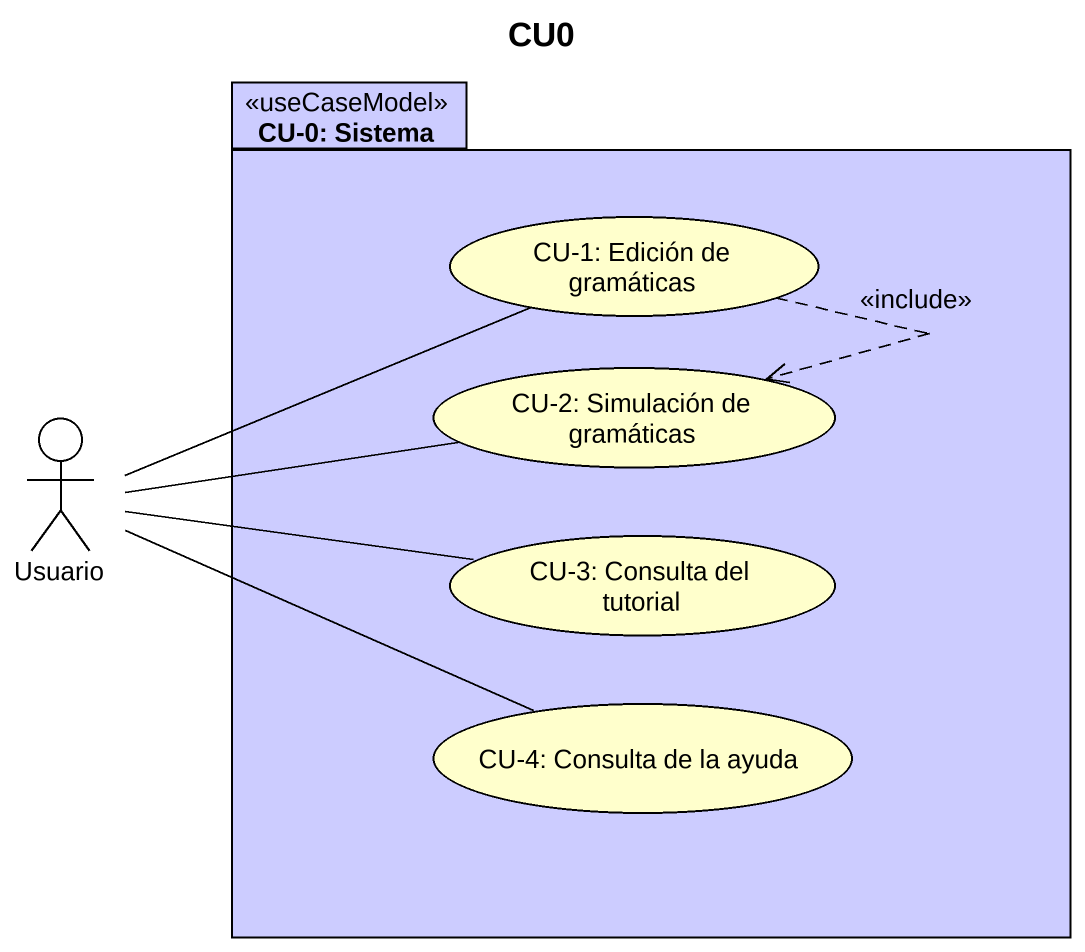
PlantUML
@startuml
title CU0
package "CU-0: Sistema" as CU_0_Sistema <<useCaseModel>> #CCCCFF {
  usecase "CU-1: Edición de gramáticas" as CU_1_Edición_de_gramáticas #FFFFCC
  usecase "CU-2: Simulación de gramáticas" as CU_2_Simulación_de #FFFFCC
  usecase "CU-3: Consulta del tutorial" as CU_3_Consulta_del_tutorial #FFFFCC
  usecase "CU-4: Consulta de la ayuda" as CU_4_Consulta_de_la_ayuda #FFFFCC
}
actor Usuario
CU_1_Edición_de_gramáticas ..> CU_2_Simulación_de : <<include>>
Usuario -right- CU_1_Edición_de_gramáticas
Usuario -right- CU_2_Simulación_de
Usuario -right- CU_3_Consulta_del_tutorial
Usuario -right- CU_4_Consulta_de_la_ayuda
@enduml
